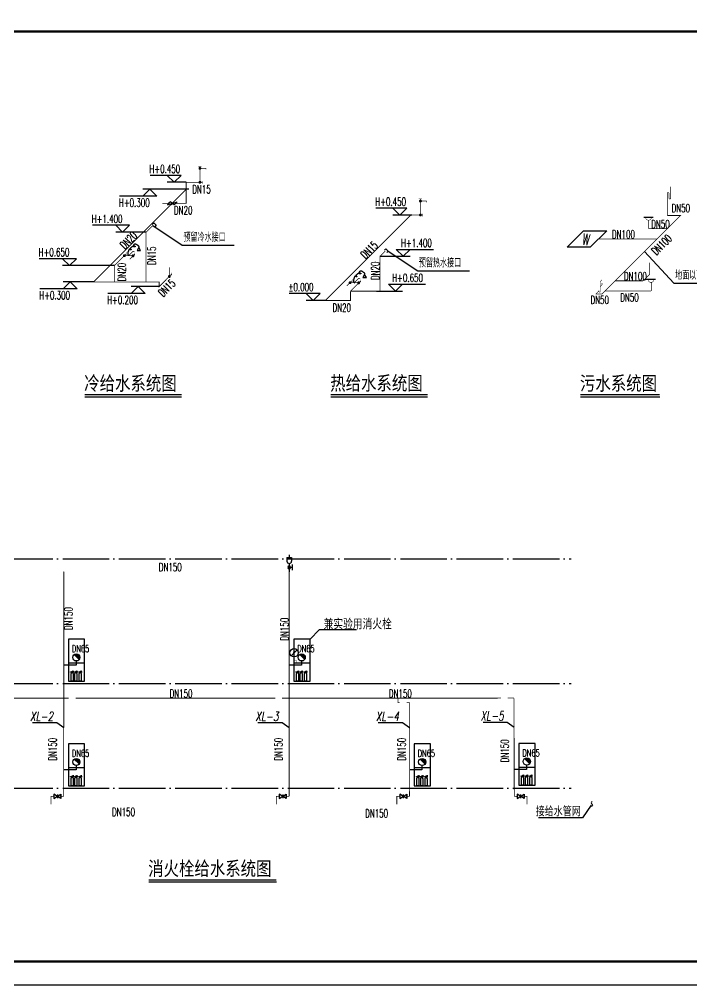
# Model space of a CAD drawing. Extents: x 8254 to 366479, y -216343 to -120021.
# Drawn here: x 106982 to 121440, y -199891 to -179129 of the extents above; entities that cross this region are included whole.
import ezdxf
from ezdxf.enums import TextEntityAlignment as Align

# ---------------------------------------------------------------- set-up
doc = ezdxf.new("R2010")
doc.units = 0
doc.header["$LTSCALE"] = 500
doc.header["$MEASUREMENT"] = 0
doc.linetypes.add('ACAD_ISO06W100', pattern=[37.5, 24, -3, 0.5, -3, 0.5, -3, 0.5, -3])
doc.linetypes.add('DOTE', pattern=[2.4200000000000004, 2, -0.2, 0.02, -0.2])
doc.layers.get('0').update_dxf_attribs({"linetype": 'CONTINUOUS'})
for name, color, linetype in [('DIM_给水', 3, 'CONTINUOUS'), ('EQUIP_地漏', 7, 'CONTINUOUS'), ('EQUIP_污水', 7, 'CONTINUOUS'), ('EQUIP_管件', 7, 'CONTINUOUS'), ('EQUIP_给水', 7, 'CONTINUOUS'), ('GPSCOMMON', 31, 'CONTINUOUS'), ('HY_PMGX_X', 5, 'ACAD_ISO06W100'), ('PIPE-污水', 2, 'TG_W'), ('PIPE-消防', 1, 'TG_X'), ('PIPE-热给水', 5, 'TG_R'), ('PIPE-给水', 3, 'TG_J'), ('TEXT_污水', 7, 'CONTINUOUS'), ('TEXT_消防', 7, 'CONTINUOUS'), ('TEXT_热给水', 7, 'CONTINUOUS'), ('TEXT_给水', 7, 'CONTINUOUS'), ('TWT', 7, 'CONTINUOUS'), ('TWT_ELEV', 3, 'CONTINUOUS'), ('TWT_LEAD', 3, 'CONTINUOUS'), ('TWT_TEXT', 7, 'CONTINUOUS'), ('TWT_TITLE', 7, 'CONTINUOUS'), ('VALVE_消防', 7, 'CONTINUOUS'), ('VALVE_给水', 7, 'CONTINUOUS'), ('VPIPE_DIM', 3, 'CONTINUOUS')]:
    doc.layers.add(name, color=color, linetype=linetype)
doc.styles.add('_HZTXT', font='txt.shx', dxfattribs={"width": 0.8, "bigfont": 'hztxt.shx'})
doc.styles.add('_TWT_DIM_ELE', font='SIMPLEX', dxfattribs={"width": 0.8, "height": 3.5, "bigfont": 'HZTXT'})
doc.styles.add('_TWT_PIPEDN', font='SIMPLEX', dxfattribs={"width": 0.8, "height": 3.5, "bigfont": 'HZTXT'})
doc.styles.add('_TWT_WELL', font='ROMAND', dxfattribs={"width": 0.8, "height": 3, "bigfont": 'HZTXT'})
doc.styles.add('gpshz', font='romand.shx', dxfattribs={"width": 0.7, "bigfont": 'shzfs.shx'})
doc.styles.add('gpsxw', font='romand.shx', dxfattribs={"width": 0.7, "bigfont": 'shzfs.shx'})
doc.styles.add('HZ', font='txt.shx', dxfattribs={"width": 0.8, "bigfont": 'hztxt2.shx'})
doc.styles.get("Standard").update_dxf_attribs({"font": 'GBENOR', "bigfont": 'GBCBIG'})
doc.styles.add('TG_LINETYPE', font='SIMPLEX', dxfattribs={"width": 0.8, "height": 3, "bigfont": 'HZTXT'})
doc.styles.add('宋体', font='SimSun.ttf', dxfattribs={"width": 0.8})
doc.linetypes.add('TG_J', pattern='A,2,-0.3,["J",TG_LINETYPE,S=0.1,R=0,X=-0.23,Y=-0.15],0', length=2.3)
doc.linetypes.add('TG_R', pattern='A,2,-0.3,["R",TG_LINETYPE,S=0.1,R=0,X=-0.23,Y=-0.15],0', length=2.3)
doc.linetypes.add('TG_W', pattern='A,2,-0.3,["W",TG_LINETYPE,S=0.1,R=0,X=-0.23,Y=-0.15],0', length=2.3)
doc.linetypes.add('TG_X', pattern='A,2,-0.3,["X",TG_LINETYPE,S=0.1,R=0,X=-0.23,Y=-0.15],0', length=2.3)

# ---------------------------------------------------------------- blocks, each defined once
blk = doc.blocks.new('A$C15C232B9')
at = {"layer": 'GPSCOMMON'}
for p, q in [((54.41852307453519, 399.825345626683), (54.41852307453519, 381.6019850437588)), ((88.84550282143755, 400.1589322909422), (88.84550282146665, 381.4993466403394))]:
    blk.add_line(p, q, dxfattribs=at)
blk.add_lwpolyline([(0, 432.8734912055079), (46.44680481334217, 423.7626072522253), (46.44680481334217, 416.6159853413701), (0, 407.0101025123149)], close=True, dxfattribs=at)
blk.add_lwpolyline([(6.811100338585675, 319.250069555128), (6.811100338585675, 2.328306436538696e-10), (136.0814475025982, 2.328306436538696e-10), (136.0814475025982, 319.250069555128)], dxfattribs=at)
blk.add_circle((71.44627392056282, 419.160872067092), 25.76444995729253, dxfattribs=at)
for centre, radius, start, end in [((71.44627392059192, 319.250069555128), 64.63517358200625, 2.579905893993555e-11, 180), ((114.2981177017209, 388.2003478021652), 72.30408363129597, 59.92237955411349, 128.4308464222879), ((131.8536409961816, 376.1928277672851), 76.87990965979714, 75.93671592210605, 124.9305756535728), ((121.1474373748642, 527.376480434672), 104.4088199055222, 256.229728874948, 291.4401353834854), ((111.2972575248277, 491.0735403275175), 77.536276713394, 261.41490060496, 308.2616506088529)]:
    blk.add_arc(centre, radius, start, end, dxfattribs=at)
blk = doc.blocks.new('A$C3DC44B63')
at = {"const_width": 150, "elevation": 10700.00100000019}
blk.add_lwpolyline([(593.5711938419845, 1068.34683460556, 0.9999999999999997), (487.5051766631659, 1174.412851784378, 8.922780724558005e-08), (487.1874036786612, 1174.093163196929)], format="xyb", dxfattribs=at)
blk.add_circle((540.5381852525752, 1121.379843194969, 10700.00100000014), 154.3571651788989)
at = {"layer": 'GPSCOMMON'}
blk.add_line((198.3383370616939, 881, 42251.97934595592), (898.3383370616939, 881, 42251.97934595592), dxfattribs=at)
at = {"layer": 'GPSCOMMON', "elevation": 42251.97934595597}
blk.add_lwpolyline([(198.3383370616939, 101), (898.3383370616939, 101), (898.3383370616939, 1901), (198.3383370616939, 1901)], close=True, dxfattribs=at)
at = {"layer": 'HY_PMGX_X', "color": 1, "ltscale": 0.05}
for p, q in [((529.5314046561252, 978.2736563077196), (529.5314046561252, 779.8614003779367)), ((529.5314046561252, 779.8614003779367), (0, 779.8614003779367))]:
    blk.add_line(p, q, dxfattribs=at)
at = {"layer": 'GPSCOMMON', "xscale": 0.8999999999068677, "yscale": 0.8999999999068677, "zscale": 0.8999999999068677}
for p in [(291.9792085250301, 113.2259164145216), (456.4263187099641, 113.2259164145216), (643.3266231892685, 113.2259164145216)]:
    blk.add_blockref('A$C15C232B9', p, dxfattribs=at)
at = {"layer": 'GPSCOMMON', "color": 3, "style": 'gpsxw', "width": 0.7}
blk.add_text('DN65', height=300, dxfattribs=at).set_placement((721.1979122351622, 1342.522914225236, 41451.97934595595), align=Align.CENTER)
blk = doc.blocks.new('$TwtSys$00000132')
at = {"elevation": 1e-08}
blk.add_lwpolyline([(6.933914376713801, -100.5893358396867, -0.5751828771836968), (0.2497698202205356, -0.03709529810350887, 0.6047454773259218), (-10.88806972766179, 100.5893358396855, 16.92482764669524)], format="xyb", dxfattribs=at)
blk = doc.blocks.new('zdpqf')
at = {"layer": 'GPSCOMMON'}
blk.add_hatch(color=256, dxfattribs=at).paths.add_polyline_path([(63.0007211919874, 206.4954189909622, 1), (-63.00072119105607, 206.4954189909622, 1)])
for p, q in [((-105.0000000018626, 658.9158917246386), (-105.0000000018626, 486.9598418874666)), ((105.0000000018626, 658.9158917246386), (-105.0000000018626, 658.9158917246386)), ((105.0000000018626, 658.9158917246386), (105.0000000018626, 486.9598418874666)), ((-126.0000000018626, 332.4954189928249), (-126.0000000018626, 80.49541898816824)), ((-126.0000000018626, 206.4954189909622), (0, 206.4954189909622))]:
    blk.add_line(p, q, dxfattribs=at)
at = {"layer": 'GPSCOMMON', "color": 1}
for p, q in [((0, 767.1858180733398), (0, 658.9158917246386)), ((0, 381.9598418865353), (0, -9.313225746154785e-10))]:
    blk.add_line(p, q, dxfattribs=at)
at = {"layer": 'GPSCOMMON'}
blk.add_circle((0, 206.4954189909622), 63.00072119152173, dxfattribs=at)
at = {"layer": 'GPSCOMMON', "extrusion": (0, 0, -1)}
blk.add_ellipse((0, 486.9598418874666), major_axis=(74.2462120258436, 74.2462120258436), ratio=0.9999999999994248, start_param=0.7853981633977356, end_param=3.926990816987528, dxfattribs=at)
blk = doc.blocks.new('$VALVE$00000296')
for points in [[(-125, 72.16878364870354), (-125, -72.16878364870354), (125, 72.16878364870354), (125, -72.16878364870354), (-125, 72.16878364870354)], [(0, 60.22559497023212), (0, -63.5535608260252)]]:
    blk.add_lwpolyline(points)
for p in [(-125, 0), (125, 0)]:
    blk.add_point(p)
blk = doc.blocks.new('$VALVE$00000597')
blk.add_line((-92.56258507753955, 357.4374149224604), (92.80776503073139, 542.807765030735))
blk.add_lwpolyline([(92.80776503073139, 542.807765030735, 0, 50, 0), (-31.11952792156808, 455.8671166420572, 50, 50, 0)], format="xyseb")
for points, const_width in [([(0, 300), (0, 0)], 30), ([(0, 181.6837575535574), (75, 181.6837575535574), (75, 106.5326863211812)], 7.5)]:
    blk.add_lwpolyline(points, dxfattribs=dict(const_width=const_width))
blk.add_circle((0, 450), 150)
blk = doc.blocks.new('$VALVE$00000335')
for p, q in [((178.0330085889946, 53.03300858899092), (-178.0330085889909, -53.03300858899092)), ((-125, 0), (-178.0330085889909, -53.03300858899092)), ((-125, 0), (-71.96699141100908, 53.03300858899092)), ((-71.96699141100908, 53.03300858899092), (71.96699141101271, -53.03300858899092)), ((0, 0), (-53.03300858898729, -53.03300858899092)), ((0, 0), (53.03300858899456, 53.03300858899092)), ((125, 0), (71.96699141101271, -53.03300858899092)), ((125, 0), (178.0330085889946, 53.03300858899092))]:
    blk.add_line(p, q)
for p in [(-125, 0), (125, 0)]:
    blk.add_point(p)
blk = doc.blocks.new('$ATTACHMENT$00000189')
for points, const_width in [([(-169.6997809218938, 601.6308039431242), (-419.6997809218938, 601.6308039431242), (-439.0219042807421, 552.9715840200297)], 30), ([(-91.88390669434739, 700.0743124580476), (-241.8839066943474, 700.0743124580476)], 15), ([(-169.6997809218938, 701.6308039431242), (-169.6997809218938, 0.0003333333334012423)], 30), ([(0.3002190781062382, 0.0003333333334012423), (-273, 0.0003333333334012423)], 30), ([(-273.0012884351945, 54.44054574864276), (-273.0012884351945, -65.55945425135724)], 15)]:
    blk.add_lwpolyline(points, dxfattribs=dict(const_width=const_width))
at = {"const_width": 62.5}
for points in [[(-138.4497809218938, 601.6308039431242, -1), (-200.9497809218938, 601.6308039431242, -1)], [(-138.4497809218938, 1.630803943124192, -1), (-200.9497809218938, 1.630803943124192, -1)]]:
    blk.add_lwpolyline(points, format="xyb", close=True, dxfattribs=at)
at = {"style": 'HZ', "width": 0.7, "flags": 1}
for tag, p in [('UNIT', (0, 0.0003333333334012423)), ('SPEC', (0, 0.0001666666685196105)), ('WHAT', (0, 0))]:
    blk.add_attdef(tag, p, '', height=0.0001, dxfattribs=at)
blk = doc.blocks.new('$ATTACHMENT$00000127')
for points, const_width in [([(137.3701869015458, 135.7833839857849), (137.3701869015458, 535.7833839857849)], 30), ([(0, 0), (240.7715502378815, 240.7715502378869)], 30), ([(240.7715502378815, 305.7715502378869), (240.7715502378815, 163.3772737583568)], 15)]:
    blk.add_lwpolyline(points, dxfattribs=dict(const_width=const_width))
at = {"const_width": 62.5}
blk.add_lwpolyline([(168.6201869015458, 135.7833839857849, -1), (106.1201869015458, 135.7833839857849, -1)], format="xyb", close=True, dxfattribs=at)
blk = doc.blocks.new('$ATTACHMENT$00000136')
for p, q in [((-24.45989116760029, 413.1736414634461), (-21.45260223607329, 422.1111731408546)), ((-21.45260223607329, 422.1111731408546), (-18.44531330454629, 428.0444924897229)), ((-18.44531330454629, 428.0444924897229), (-15.54172399134768, 436.9069188589183)), ((-15.54172399134768, 436.9069188589183), (-12.53443505982068, 439.9111311874585)), ((-12.53443505982068, 439.9111311874585), (-9.630845746618434, 445.8444505363268)), ((-9.630845746618434, 445.8444505363268), (-6.623556815091433, 445.8444505363268)), ((-6.623556815091433, 445.8444505363268), (-3.616267883564433, 448.7735575566539)), ((-3.616267883564433, 448.7735575566539), (31.95270120312489, 448.7735575566539)), ((26.04182295839928, 442.8402382077857), (28.94541227159789, 454.7068769055222)), ((26.04182295839928, 410.2445344431189), (26.04182295839928, 442.8402382077857)), ((28.94541227159789, 454.7068769055222), (34.85629051632714, 466.5735156032579)), ((31.95270120312489, 448.7735575566539), (37.86357944785414, 442.8402382077857)), ((34.85629051632714, 472.5068349521262), (40.76716876105274, 484.3734736498618)), ((34.85629051632714, 466.5735156032579), (34.85629051632714, 472.5068349521262)), ((37.86357944785414, 442.8402382077857), (40.76716876105274, 442.8402382077857)), ((40.76716876105274, 484.3734736498618), (43.77445769257974, 493.2359000190572)), ((40.76716876105274, 442.8402382077857), (46.78174662410675, 436.9069188589183)), ((43.77445769257974, 493.2359000190572), (52.69262486883599, 502.1734316964657)), ((46.78174662410675, 436.9069188589183), (52.69262486883599, 433.9778118385912)), ((52.69262486883599, 502.1734316964657), (58.6035031135616, 511.0358580656612)), ((52.69262486883599, 433.9778118385912), (55.5962141820346, 428.0444924897229)), ((55.5962141820346, 428.0444924897229), (55.5962141820346, 425.0402801611817)), ((55.5962141820346, 425.0402801611817), (58.6035031135616, 422.1111731408546)), ((58.6035031135616, 511.0358580656612), (64.51438135829085, 514.0400703942023)), ((58.6035031135616, 422.1111731408546), (58.6035031135616, 410.2445344431189)), ((64.51438135829085, 514.0400703942023), (70.42525960301646, 522.9024967633968)), ((70.42525960301646, 522.9024967633968), (76.43983746607046, 525.8316037837249)), ((76.43983746607046, 525.8316037837249), (82.3507157107997, 528.8358161122651)), ((82.3507157107997, 528.8358161122651), (85.25430502399831, 531.7649231325931)), ((85.25430502399831, 531.7649231325931), (88.26159395552531, 534.7691354611334)), ((88.26159395552531, 534.7691354611334), (94.17247220025456, 537.6982424814605)), ((94.17247220025456, 537.6982424814605), (97.17976113178156, 543.6315618303288)), ((97.17976113178156, 543.6315618303288), (103.0906393765072, 549.5648811791962)), ((103.0906393765072, 549.5648811791962), (106.0979283080342, 552.5690935077373)), ((106.0979283080342, 552.5690935077373), (109.0015176212364, 555.4982005280644)), ((109.0015176212364, 555.4982005280644), (114.912395865962, 558.5024128566056)), ((114.912395865962, 558.5024128566056), (123.8305630422183, 567.3648392258001)), ((123.8305630422183, 567.3648392258001), (132.7487302184709, 570.3690515543412)), ((132.7487302184709, 570.3690515543412), (141.6668973947271, 573.2981585746684)), ((141.6668973947271, 573.2981585746684), (150.481364952655, 576.3023709032095)), ((150.481364952655, 576.3023709032095), (159.3995321289076, 579.2314779235367)), ((159.3995321289076, 579.2314779235367), (203.8866683918532, 579.2314779235367)), ((168.3176993051638, 588.0939042927321), (171.3249882366908, 602.9647553190089)), ((168.3176993051638, 543.6315618303288), (168.3176993051638, 588.0939042927321)), ((171.3249882366908, 540.7024548100017), (168.3176993051638, 543.6315618303288)), ((171.3249882366908, 602.9647553190089), (177.2358664814165, 614.8313940167445)), ((221.723002744362, 540.7024548100017), (171.3249882366908, 540.7024548100017)), ((177.2358664814165, 614.8313940167445), (180.1394557946187, 626.6980327144802)), ((180.1394557946187, 626.6980327144802), (183.1467447261457, 629.6271397348082)), ((183.1467447261457, 629.6271397348082), (186.0503340393443, 641.4937784325439)), ((186.0503340393443, 641.4937784325439), (192.0649119023983, 647.4270977814122)), ((192.0649119023983, 647.4270977814122), (197.9757901471276, 653.3604171302795)), ((197.9757901471276, 653.3604171302795), (200.8793794603262, 656.2895241506076)), ((200.8793794603262, 656.2895241506076), (206.8939573233802, 662.222843499475)), ((203.8866683918532, 579.2314779235367), (209.7975466365824, 576.3023709032095)), ((206.8939573233802, 662.222843499475), (212.8048355681094, 668.1561628483432)), ((209.7975466365824, 576.3023709032095), (215.708424881308, 573.2981585746684)), ((212.8048355681094, 668.1561628483432), (245.3665157232717, 668.1561628483432)), ((215.708424881308, 573.2981585746684), (221.723002744362, 570.3690515543412)), ((221.723002744362, 570.3690515543412), (224.6265920575643, 567.364839225801)), ((230.5374703022899, 543.6315618303288), (221.723002744362, 540.7024548100017)), ((224.6265920575643, 567.364839225801), (230.5374703022899, 564.435732205473)), ((230.5374703022899, 564.435732205473), (233.5447592338169, 558.5024128566056)), ((236.5520481653439, 546.635774158869), (230.5374703022899, 543.6315618303288)), ((233.5447592338169, 558.5024128566056), (236.5520481653439, 555.4982005280644)), ((236.5520481653439, 555.4982005280644), (236.5520481653439, 546.635774158869)), ((245.3665157232717, 668.1561628483432), (251.2773939679973, 665.2270558280161)), ((251.2773939679973, 665.2270558280161), (257.291971831055, 665.2270558280161)), ((257.291971831055, 665.2270558280161), (260.1955611442536, 662.222843499475)), ((260.1955611442536, 662.222843499475), (266.1064393889828, 662.222843499475)), ((266.1064393889828, 662.222843499475), (269.1137283205098, 659.2937364791478)), ((269.1137283205098, 659.2937364791478), (275.0246065652354, 656.2895241506067)), ((275.0246065652354, 656.2895241506067), (280.9354848099647, 653.3604171302795)), ((280.9354848099647, 653.3604171302795), (289.8536519862173, 650.3562048017393)), ((289.8536519862173, 650.3562048017393), (298.7718191624735, 644.497990761085)), ((298.7718191624735, 644.497990761085), (304.6826974071992, 641.4937784325439)), ((304.6826974071992, 641.4937784325439), (307.6899863387298, 638.5646714122167)), ((307.6899863387298, 638.5646714122167), (319.511742828181, 626.6980327144802)), ((319.511742828181, 626.6980327144802), (325.4226210729103, 623.69382038594)), ((325.4226210729103, 623.69382038594), (328.4299100044373, 620.7647133656128)), ((328.4299100044373, 620.7647133656128), (334.3407882491629, 614.8313940167445)), ((334.3407882491629, 614.8313940167445), (340.2516664938921, 611.8271816882034)), ((340.2516664938921, 611.8271816882034), (346.1625447386177, 608.8980746678762)), ((346.1625447386177, 608.8980746678762), (349.1698336701447, 605.893862339336)), ((349.1698336701447, 605.893862339336), (355.080711914874, 599.9605429904677)), ((355.080711914874, 599.9605429904677), (358.088000846401, 597.0314359701406)), ((358.088000846401, 597.0314359701406), (363.9988790911266, 594.0272236416004)), ((363.9988790911266, 594.0272236416004), (363.9988790911266, 588.0939042927321)), ((363.9988790911266, 588.0939042927321), (369.9097573358558, 588.0939042927321)), ((369.9097573358558, 588.0939042927321), (369.9097573358558, 582.2356902520778)), ((369.9097573358558, 582.2356902520778), (372.9170462673828, 579.2314779235367)), ((372.9170462673828, 579.2314779235367), (375.8206355805814, 576.3023709032095)), ((375.8206355805814, 576.3023709032095), (378.8279245121084, 570.3690515543412)), ((378.8279245121084, 570.3690515543412), (378.8279245121084, 567.3648392258001)), ((378.8279245121084, 567.3648392258001), (381.8352134436391, 564.435732205473)), ((381.8352134436391, 564.435732205473), (384.7388027568377, 561.4315198769327)), ((384.7388027568377, 561.4315198769327), (387.7460916883647, 558.5024128566056)), ((387.7460916883647, 558.5024128566056), (387.7460916883647, 552.5690935077373)), ((387.7460916883647, 552.5690935077373), (390.6496810015633, 546.635774158869)), ((390.6496810015633, 546.635774158869), (390.6496810015633, 534.7691354611334)), ((390.6496810015633, 534.7691354611334), (393.6569699330903, 531.7649231325922)), ((393.6569699330903, 531.7649231325922), (396.5605592462889, 525.8316037837249)), ((396.5605592462889, 525.8316037837249), (396.5605592462889, 514.0400703942023)), ((-68.84332781221747, 276.7824017476951), (-65.93973849901886, 288.6490404454316)), ((-68.84332781221747, 196.7201431920839), (-68.84332781221747, 276.7824017476951)), ((-62.93244956749186, 190.8619291514296), (-68.84332781221747, 196.7201431920839)), ((-65.93973849901886, 288.6490404454316), (-62.93244956749186, 300.5156791431673)), ((-62.93244956749186, 300.5156791431673), (-60.02886025429325, 321.3198495183124)), ((-57.02157132276625, 181.9243974740211), (-62.93244956749186, 190.8619291514296)), ((-60.02886025429325, 321.3198495183124), (-54.01428239123925, 336.1155952363752)), ((-51.110693078037, 173.0619711048257), (-57.02157132276625, 181.9243974740211)), ((-54.01428239123925, 336.1155952363752), (-51.110693078037, 350.9113409544389)), ((-51.110693078037, 350.9113409544389), (-45.19981483331139, 356.8446603033062)), ((-45.19981483331139, 164.1244394274172), (-51.110693078037, 173.0619711048257)), ((-51.110693078037, 149.3286937093535), (-45.19981483331139, 149.3286937093535)), ((-45.19981483331139, 356.8446603033062), (-42.19252590178439, 371.715511329583)), ((-45.19981483331139, 149.3286937093535), (-45.19981483331139, 164.1244394274172)), ((-42.19252590178439, 371.715511329583), (-36.28164765705515, 380.5779376987784)), ((-36.28164765705515, 380.5779376987784), (-33.27435872552815, 395.3736834168421)), ((-33.27435872552815, 395.3736834168421), (-27.36348048080254, 404.3112150942507)), ((-27.36348048080254, 404.3112150942507), (-24.45989116760029, 413.1736414634461)), ((58.6035031135616, 410.2445344431189), (26.04182295839928, 410.2445344431189))]:
    blk.add_line(p, q)
blk.add_lwpolyline([(396.5605592462925, 514.0400703942023), (321.5605592462889, 384.1362598265368), (471.5605592462925, 384.1362598265368)], close=True)
for points, const_width in [([(-370.6526464321687, 17.22480917936173), (-145.9222149219022, 241.95524068963)], 30), ([(190.0299004628687, 153.6622672974627), (-209.9700995371313, 153.6622672974627)], 30), ([(-145.9222149219022, 310.0299246282466), (-145.9222149219022, 186.0299246282466)], 15), ([(-52.87943436065325, 153.6622672974627), (134.7666963118754, 341.3083979699904), (204.1214233021674, 323.8617031074782)], 30), ([(0, 0), (226.8701719795063, 226.8701719795054)], 30), ([(226.8701719795063, 281.3951041012197), (226.8701719795063, 157.3951041012197)], 15)]:
    blk.add_lwpolyline(points, dxfattribs=dict(const_width=const_width))
at = {"const_width": 62.5}
for points in [[(-251.028964166595, 136.8484914449346, 1), (-206.8347903424365, 181.042665269094, 1)], [(119.6236822655737, 128.9740693867407, 1), (163.8178560897322, 173.1682432108992, 1)]]:
    blk.add_lwpolyline(points, format="xyb", close=True, dxfattribs=at)
at = {"style": 'HZ', "width": 0.7, "flags": 1}
for tag, p in [('UNIT', (0, 0)), ('SPEC', (0, -0.001666666667006211)), ('WHAT', (0, -0.003333333333102928))]:
    blk.add_attdef(tag, p, '', height=0.001, dxfattribs=at)
blk = doc.blocks.new('$TWTSYS$00000079')
blk.add_line((-211.9614197618909, 500), (188.0385802381091, 500))
at = {"const_width": 20}
blk.add_lwpolyline([(-134.1551571726233, 500, 1.067663860927284), (115.8448428273767, 500)], format="xyb", dxfattribs=at)
at = {"const_width": 30}
blk.add_lwpolyline([(0, 366.8770156144884), (0, 0)], dxfattribs=at)
at = {"style": 'HZ', "width": 0.7, "flags": 1}
for tag, p in [('UNIT', (0, 0)), ('SPEC', (0, -0.001666666666665151)), ('WHAT', (0, -0.003333333333330302))]:
    blk.add_attdef(tag, p, '', height=0.001, dxfattribs=at)
blk = doc.blocks.new('$ATTACHMENT$00000054')
at = {"const_width": 30}
blk.add_lwpolyline([(0, 0), (0, 944.3128690678639, -1), (74.99999999999997, 944.3128690678639), (74.99999999999997, 744.3128690678639, 1), (150, 744.3128690678639), (150, 1243.743794916384)], format="xyb", dxfattribs=at)
blk = doc.blocks.new('$ATTACHMENT$00000061')
at = {"color": 0}
for points, const_width in [([(193.554389791796, 535.8401884913692), (268.5109730381519, 610.7967717378924)], 20), ([(195.1126677573193, 105.28469842095), (195.1126677573193, 537.3984664568197)], 20.8), ([(270.0692510036752, 388.4017476558511), (270.0692510036752, 468.8055128080523)], 20.8), ([(0, 0), (142.8244956638664, 144.9072558743283)], 20.8), ([(142.8244956638664, 144.9072558743283), (143.1140300147235, 104.9083037648124)], 20.8), ([(195.1126677573193, 313.4451644093278), (270.0692510036752, 388.4017476558511)], 20)]:
    blk.add_lwpolyline(points, dxfattribs=dict(at, const_width=const_width))
at = {"color": 0, "const_width": 20.8}
blk.add_lwpolyline([(143.1140300147235, 104.9083037648124, 0.9999999999998882), (195.1126677573193, 105.28469842095)], format="xyb", dxfattribs=at)
blk = doc.blocks.new('$ATTACHMENT$00000064')
at = {"const_width": 30}
blk.add_lwpolyline([(0, 0), (282.8427124746195, 282.8427124746195), (282.8427124746195, 782.8427124746195)], dxfattribs=at)
blk = doc.blocks.new('$ATTACHMENT$00000066')
blk.add_line((-211.9614197618909, 500), (188.0385802381091, 500))
at = {"const_width": 20}
blk.add_lwpolyline([(-134.1551571726233, 500, 1.067663860927284), (115.8448428273767, 500)], format="xyb", dxfattribs=at)
at = {"const_width": 30}
blk.add_lwpolyline([(0, 366.8770156144884), (0, 0)], dxfattribs=at)
at = {"style": 'HZ', "width": 0.7, "flags": 1}
for tag, p in [('UNIT', (0, 0)), ('SPEC', (0, -0.001666666666665151)), ('WHAT', (0, -0.003333333333330302))]:
    blk.add_attdef(tag, p, '', height=0.001, dxfattribs=at)

msp = doc.modelspace()

# ---------------------------------------------------------------- hatches: boundary and pattern name
at = {"layer": 'PIPE-污水', "linetype": 'TG_W'}
for points in [[(121200.5527097476, -183346.9443653165), (121200.5527097494, -183338.1943653129), (121221.6770784272, -183338.1943653051)], [(121200.5527097476, -183346.9443653165), (121206.7398940848, -183353.1315496482), (121221.6770784272, -183338.1943653051)], [(119509.6052559548, -185037.8918191119), (119515.7924402965, -185044.0790034365), (119513.2296245876, -185046.6418191035)], [(119509.6052559548, -185037.8918191119), (119509.6052559641, -185046.6418190982), (119513.2296245876, -185046.6418191035)]]:
    msp.add_hatch(color=256, dxfattribs=at).paths.add_polyline_path(points)
at = {"layer": 'PIPE-消防', "linetype": 'TG_X'}
for points in [[(107938.31595117, -191011.3386763727), (107929.5659511699, -191011.3386763729), (107929.5659511698, -191002.5886763729)], [(107938.31595117, -191011.3386763727), (107938.3159511699, -191002.5886763729), (107929.5659511698, -191002.5886763729)], [(112784.9168354228, -191011.3386763726), (112784.916835422, -191002.5886763729), (112793.6668354213, -191002.5886763728)], [(112784.9168354228, -191011.3386763726), (112793.666835422, -191011.3386763729), (112793.6668354213, -191002.5886763728)], [(115126.3493648965, -193824.8518982768), (115117.5993648955, -193824.8518982809), (115117.5993648976, -193833.6018982753)], [(115126.3493648965, -193824.8518982768), (115126.3493648955, -193833.6018982809), (115117.5993648976, -193833.6018982753)], [(107663.9223566106, -195840.3495521614), (107663.9223566114, -195831.5995521619), (107655.1723566162, -195831.599552162)], [(107663.9223566106, -195840.3495521614), (107655.1723566114, -195840.3495521619), (107655.1723566162, -195831.599552162)], [(112510.5232408627, -195840.3495521614), (112510.5232408635, -195831.5995521619), (112501.7732408683, -195831.599552162)], [(112510.5232408627, -195840.3495521614), (112501.7732408635, -195840.3495521619), (112501.7732408683, -195831.599552162)], [(115099.9501054427, -195840.3495521614), (115099.9501054435, -195831.5995521619), (115091.2001054484, -195831.599552162)], [(115099.9501054427, -195840.3495521614), (115091.2001054435, -195840.3495521619), (115091.2001054484, -195831.599552162)], [(117899.31052449, -195840.616993786), (117899.3105244892, -195831.8669937864), (117908.0605244843, -195831.8669937866)], [(117899.31052449, -195840.616993786), (117908.0605244892, -195840.6169937864), (117908.0605244843, -195831.8669937866)]]:
    msp.add_hatch(color=256, dxfattribs=at).paths.add_polyline_path(points)
at = {"layer": 'PIPE-热给水', "linetype": 'TG_R'}
for points in [[(115398.8631342668, -183339.2770649925), (115392.6759499385, -183333.0898806496), (115395.2387656128, -183330.5270649762)], [(115398.8631342668, -183339.2770649925), (115398.8631342739, -183330.527064985), (115395.2387656128, -183330.5270649762)], [(114737.3020974019, -184226.52439026), (114731.1149130669, -184220.3372059281), (114728.5520974019, -184222.9000215895)], [(114737.3020974019, -184226.52439026), (114728.5520974023, -184226.5243902635), (114728.5520974019, -184222.9000215895)], [(114737.3020974019, -184976.5243902658), (114737.3020974025, -184985.2743902633), (114746.0520974019, -184985.2743902636)], [(114737.3020974019, -184976.5243902658), (114746.0520974023, -184976.5243902635), (114746.0520974019, -184985.2743902636)], [(113561.6158089967, -185176.5243902626), (113555.4286246601, -185170.3372059279), (113540.4914403231, -185185.2743902658)], [(113561.6158089967, -185176.5243902626), (113561.6158089955, -185185.2743902633), (113540.4914403231, -185185.2743902658)], [(114104.898259449, -185176.5243902626), (114104.8982594454, -185185.2743902633), (114113.648259449, -185185.2743902658)], [(114104.898259449, -185176.5243902626), (114113.6482594454, -185176.5243902633), (114113.648259449, -185185.2743902658)]]:
    msp.add_hatch(color=256, dxfattribs=at).paths.add_polyline_path(points)
at = {"layer": 'PIPE-给水', "linetype": 'TG_J'}
for points in [[(110569.9452059428, -182634.8585946264), (110569.9452059464, -182626.1085946244), (110561.1952059428, -182626.108594631)], [(110569.9452059428, -182634.8585946264), (110561.1952059464, -182634.8585946244), (110561.1952059428, -182626.108594631)], [(110569.9354415854, -183084.8585943073), (110569.9449211525, -183093.6085946198), (110578.6851567916, -183093.6088790967)], [(110569.9354415854, -183084.8585943073), (110578.6854415803, -183084.8588791005), (110578.6851567916, -183093.6088790967)], [(109706.5603901154, -183709.4783098963), (109700.3732057799, -183703.2911255714), (109697.8103901142, -183705.8539412339)], [(109706.5603901154, -183709.4783098963), (109697.8103901153, -183709.4783099057), (109697.8103901142, -183705.8539412339)], [(109026.3019459207, -184427.1955748718), (109020.1147615782, -184421.0083905328), (109017.5519459207, -184423.5712061903)], [(109026.3019459207, -184427.1955748718), (109017.5519459135, -184427.1955748682), (109017.5519459207, -184423.5712061903)], [(108577.6082257019, -184777.1955748685), (108571.4210413669, -184771.0083905328), (108556.4838570275, -184785.9455748713)], [(108577.6082257019, -184777.1955748685), (108577.6082257023, -184785.9455748682), (108556.4838570275, -184785.9455748713)], [(109990.367612648, -184777.1955748738), (109990.3676126458, -184768.4455748682), (109999.117612648, -184768.4455748704)], [(109990.367612648, -184777.1955748738), (109999.1176126458, -184777.1955748682), (109999.117612648, -184768.4455748704)], [(109990.367612648, -184877.1955748591), (109996.5547969812, -184883.3827592036), (109981.617612648, -184898.3199435498)], [(109990.367612648, -184877.1955748591), (109981.6176126458, -184877.1955748682), (109981.617612648, -184898.3199435498)]]:
    msp.add_hatch(color=256, dxfattribs=at).paths.add_polyline_path(points)

# ---------------------------------------------------------------- linework, layer by layer
for p, q in [((109842.0691603121, -183536.3880294059), (109873.5450534109, -183504.9121363071)), ((109873.5450534109, -183504.9121363071), (109925.8872877111, -183557.2543706073)), ((109855.3434577227, -183562.7159426325), (110487.2625923058, -183984.5454014566)), ((109925.8872877111, -183557.2543706073), (109894.4120243317, -183588.7296339867)), ((110487.2625923058, -183984.5454014566), (111599.1451706685, -183984.5454014566)), ((114832.9908009443, -184093.2541764174), (114864.4666940431, -184061.7782833186)), ((114864.4666940431, -184061.7782833186), (114916.8089283433, -184114.1205176187)), ((114916.8089283433, -184114.1205176187), (114885.3336649639, -184145.5957809981)), ((114916.8089283433, -184114.1205176187), (115548.7280629265, -184535.9499764428)), ((120427.7494094739, -184119.7476655883), (121059.6685440571, -184800.1767742229)), ((115548.7280629265, -184535.9499764428), (116660.6106412892, -184535.9499764428)), ((121059.6685440571, -184800.1767742229), (122171.5511224198, -184800.1767742229)), ((119276.8805212206, -196028.9482083537), (119094.8200909821, -196300.9852031306)), ((119094.8200909821, -196300.9852031306), (118147.3582263439, -196300.9852031306))]:
    msp.add_line(p, q)
at = {"color": 2}
for p, q in [((119114.280298497, -183676.7769720358), (118760.7269079037, -184030.3303626291)), ((119114.280298497, -183676.7769720358), (119614.280298497, -183676.7769720358)), ((119260.7269079037, -184030.3303626291), (119614.280298497, -183676.7769720358)), ((119260.7269079037, -184030.3303626291), (118760.7269079037, -184030.3303626291))]:
    msp.add_line(p, q, dxfattribs=at)
at = {"const_width": 25}
for points in [[(108389.3173645684, -187202.4923858048), (110471.5471129157, -187202.4923858048)], [(113679.6289691583, -187202.4923858048), (115761.8587175055, -187202.4923858048)], [(119048.797279129, -187202.4923858048), (120753.0390145055, -187202.4923858048)], [(109764.67430668, -197639.4455428111), (112512.1898797054, -197639.4455428111)]]:
    msp.add_lwpolyline(points, dxfattribs=at)
for points in [[(108389.3173645684, -187244.9209046988), (110471.5471129157, -187244.9209046988)], [(113679.6289691583, -187244.9209046988), (115761.8587175055, -187244.9209046988)], [(119048.797279129, -187244.9209046988), (120753.0390145055, -187244.9209046988)], [(109764.67430668, -197681.8740617051), (112512.1898797054, -197681.8740617051)]]:
    msp.add_lwpolyline(points)
at = {"layer": 'DIM_给水'}
for p, q in [((107787.6335052348, -194261.8311585727), (107265.7106503405, -194261.8311585727)), ((107938.3159511699, -194366.6449263375), (107787.6335052348, -194261.8311585727)), ((112634.2343894869, -194261.8311585727), (112112.3115345925, -194261.8311585727)), ((112784.916835422, -194366.6449263375), (112634.2343894869, -194261.8311585727)), ((115223.661254067, -194261.8311585727), (114701.7383991726, -194261.8311585727)), ((115374.3437000021, -194366.6449263375), (115223.661254067, -194261.8311585727)), ((117474.9563090065, -194251.8156767244), (116953.0334541122, -194251.8156767244)), ((117625.6387549416, -194356.6294444891), (117474.9563090065, -194251.8156767244))]:
    msp.add_line(p, q, dxfattribs=at)
at = {"layer": 'PIPE-污水', "linetype": 'TG_W', "ltscale": 0.5, "const_width": 17.5}
for points in [[(120914.4408389428, -183633.0562361195), (121200.5527097494, -183346.9443653129)], [(120916.6699686826, -183346.9443653129), (121200.5527097494, -183346.9443653129)], [(120517.1735741697, -183633.0562361195), (120914.4408389428, -183633.0562361195)], [(120693.9434077298, -183853.5536673325), (120914.4408389428, -183633.0562361195)], [(119437.5036032004, -183853.5536673325), (120693.9434077298, -183853.5536673325)], [(119793.2258792867, -184754.2711957756), (120693.9434077298, -183853.5536673325)], [(119577.1577208254, -184970.3393542368), (119793.2258792867, -184754.2711957756)], [(119793.2258792867, -184754.2711957756), (120393.5860183699, -184754.2711957756)], [(119509.6052559611, -185037.8918191011), (119577.1577208254, -184970.3393542368)], [(119577.1577208254, -184970.3393542368), (120567.4469219034, -184970.3393542368)], [(119375.4574151717, -185037.8918190982), (119509.6052559641, -185037.8918190982)]]:
    msp.add_lwpolyline(points, dxfattribs=at)
at = {"layer": 'PIPE-消防', "linetype": 'TG_X', "ltscale": 0.5, "const_width": 17.5}
for points in [[(107938.3159511699, -193729.8341723515), (107938.3159511699, -191011.3386763729)], [(112784.916835422, -193490.2660903021), (112784.916835422, -191011.3386763729)], [(112784.916835422, -193729.8341723515), (112784.916835422, -193490.2660903021)], [(105245.3234420023, -193729.8341723515), (107938.3159511752, -193729.8341723515)], [(107938.0861770606, -195840.3495521619), (107938.3159511699, -193729.8341723515)], [(107938.3159511752, -193729.8341723515), (108042.4464455832, -193729.8341723515)], [(108192.4464455832, -193729.8341723515), (112484.3574131485, -193729.8341723514)], [(112634.3574131485, -193729.8341723514), (112784.9168354273, -193729.8341723514)], [(112784.6870613126, -195840.3495521619), (112784.916835422, -193729.8341723515)], [(112784.9168354273, -193729.8341723514), (115126.3493648955, -193729.8341723514)], [(115126.3493648955, -193729.8341723514), (117336.7226204967, -193727.4531135735)], [(115126.3493648955, -193824.8518982809), (115126.3493648955, -193729.8341723515)], [(115126.3493648955, -193824.8518982809), (115160.0397748224, -193824.8518982809)], [(115310.0397748224, -193824.8518982809), (115374.3437000021, -193824.8518982809)], [(115374.1139258927, -195840.3495521619), (115374.3437000021, -193824.8518982809)], [(117486.7225334665, -193727.2915306334), (117619.0938989307, -193727.1489375212)], [(117625.14670404, -195840.6169937864), (117619.1015892305, -193729.8341723514)]]:
    msp.add_lwpolyline(points, dxfattribs=at)
at = {"layer": 'PIPE-消防', "linetype": 'TG_X', "const_width": 17.5}
for points in [[(107726.004266836, -195840.3495521619), (107663.9223566114, -195840.3495521619)], [(107663.9223566114, -196012.4272278565), (107663.9223566114, -195840.3495521619)], [(107938.0861770606, -195840.3495521619), (107876.004266836, -195840.3495521619)], [(112572.605151088, -195840.3495521619), (112510.5232408635, -195840.3495521619)], [(112510.5232408635, -196012.4272278565), (112510.5232408635, -195840.3495521619)], [(112784.6870613126, -195840.3495521619), (112722.605151088, -195840.3495521619)], [(115162.0320156681, -195840.3495521619), (115099.9501054435, -195840.3495521619)], [(115099.9501054435, -196012.4272278565), (115099.9501054435, -195840.3495521619)], [(115374.1139258927, -195840.3495521619), (115312.0320156681, -195840.3495521619)], [(117625.14670404, -195840.6169937864), (117687.2286142646, -195840.6169937864)], [(117837.2286142646, -195840.6169937864), (117899.3105244892, -195840.6169937864)], [(117899.3105244892, -196012.4272278565), (117899.3105244892, -195840.6169937864)]]:
    msp.add_lwpolyline(points, dxfattribs=at)
at = {"layer": 'PIPE-热给水', "linetype": 'TG_R', "ltscale": 0.5, "const_width": 17.5}
for points in [[(113561.6158089955, -185176.5243902633), (115398.8631342739, -183339.277064985)], [(115398.8631342739, -183339.277064985), (115522.9978421197, -183339.277064985)], [(114737.3020974023, -184226.5243902635), (114851.2959355936, -184112.5305520722)], [(114737.3020974023, -184976.5243902635), (114737.3020974023, -184226.5243902635)], [(114104.8982594454, -184976.5243902633), (114209.6088959236, -184871.8137537851)], [(114104.8982594454, -184976.5243902633), (114737.3020974025, -184976.5243902633)], [(114104.8982594454, -185176.5243902633), (114104.8982594454, -184976.5243902633)], [(113561.6158089955, -185176.5243902633), (114104.8982594454, -185176.5243902633)]]:
    msp.add_lwpolyline(points, dxfattribs=at)
at = {"layer": 'PIPE-给水', "linetype": 'TG_J', "ltscale": 0.5, "const_width": 17.5}
for points in [[(110569.9452059464, -182634.8585946244), (110781.9802319536, -182634.8585946244)], [(110569.9452059464, -182784.8585946244), (110569.9452059464, -182634.8585946244)], [(108577.6082257023, -184777.1955748682), (110569.9452059459, -182784.8585946244)], [(110569.9354415849, -183084.8585943066), (110569.9452059459, -182784.8585946244)], [(110055.7933394287, -183084.8418600762), (110197.6440172602, -183084.8464770137)], [(110347.6440171808, -183084.8513591942), (110569.9452059464, -183084.8585946244)], [(109706.5603901153, -183709.4783099068), (109860.3742949614, -183555.6644050608)], [(109706.5603901153, -184777.1955748682), (109706.5603901153, -183709.4783099057)], [(109026.3019459135, -184427.1955748682), (109170.8318578174, -184282.6656629642)], [(109026.3019459135, -184777.1955748682), (109026.3019459135, -184427.1955748682)], [(108577.6082257023, -184777.1955748682), (109026.3019459135, -184777.1955748682)], [(109026.3019459135, -184777.1955748682), (109706.5603901165, -184777.1955748682)], [(109706.5603901165, -184777.1955748682), (109990.3676126458, -184777.1955748682)], [(109990.3676126458, -184877.1955748682), (110140.0212701227, -184727.5419173912)], [(109990.3676126458, -184877.1955748682), (109990.3676126458, -184777.1955748682)]]:
    msp.add_lwpolyline(points, dxfattribs=at)
at = {"layer": 'TWT', "color": 251, "linetype": 'DOTE'}
for p, q in [((100655.7425189053, -190732.4272278565), (118846.0226672865, -190732.4272278565)), ((100655.7425189053, -193412.4272278565), (118846.0226672865, -193412.4272278565)), ((100655.7425189053, -195662.4272278565), (118846.0226672865, -195662.4272278565))]:
    msp.add_line(p, q, dxfattribs=at)
at = {"layer": 'TWT_ELEV'}
for p, q in [((110459.8237099411, -182484.8585946244), (109794.6237099411, -182484.8585946244)), ((110309.8237099411, -182634.8585946244), (110159.8237099411, -182484.8585946244)), ((110309.8237099411, -182634.8585946244), (110459.8237099411, -182484.8585946244)), ((110569.9452059464, -182634.8585946244), (110159.8237099411, -182634.8585946244)), ((109788.7961021297, -182784.8585946244), (109638.7961021297, -182934.8585946244)), ((110626.5193781124, -182784.8585946244), (109638.7961021297, -182784.8585946244)), ((109788.7961021297, -182784.8585946244), (109938.7961021297, -182934.8585946244)), ((109938.7961021297, -182934.8585946244), (109138.6627687964, -182934.8585946244)), ((115316.1212288353, -183189.277064985), (114650.9212288353, -183189.277064985)), ((115166.1212288353, -183339.277064985), (115016.1212288353, -183189.277064985)), ((115166.1212288353, -183339.277064985), (115316.1212288353, -183189.277064985)), ((115426.2427248405, -183339.277064985), (115016.1212288353, -183339.277064985)), ((109354.6866114561, -183559.4783099057), (108554.5532781227, -183559.4783099057)), ((109204.6866114561, -183709.4783099057), (109054.6866114561, -183559.4783099057)), ((109706.5603901153, -183709.4783099057), (109054.6866114561, -183709.4783099057)), ((109204.6866114561, -183709.4783099057), (109354.6866114561, -183559.4783099057)), ((115239.1758760616, -184226.5243902624), (115089.1758760616, -184076.5243902624)), ((115089.1758760616, -184076.5243902624), (115889.3092093949, -184076.5243902624)), ((115239.1758760616, -184226.5243902624), (115389.1758760616, -184076.5243902624)), ((108212.6519172373, -184277.1955748682), (107412.518583904, -184277.1955748682)), ((108062.6519172373, -184427.1955748682), (107912.6519172373, -184277.1955748682)), ((108062.6519172373, -184427.1955748682), (108212.6519172373, -184277.1955748682)), ((114737.3020974023, -184226.5243902624), (115389.1758760616, -184226.5243902624)), ((109026.3019459135, -184427.1955748682), (107912.6519172373, -184427.1955748682)), ((108075.7344470419, -184777.1955748682), (107925.7344470419, -184927.1955748682)), ((108577.6082257012, -184777.1955748682), (107925.7344470419, -184777.1955748682)), ((108075.7344470419, -184777.1955748682), (108225.7344470419, -184927.1955748682)), ((108225.7344470419, -184927.1955748682), (107425.6011137086, -184927.1955748682)), ((109536.0781117637, -184877.1955748682), (109386.0781117637, -185027.1955748682)), ((109990.3676126458, -184877.1955748682), (109386.0781117637, -184877.1955748682)), ((109536.0781117637, -184877.1955748682), (109686.0781117637, -185027.1955748682)), ((114661.7232737835, -184976.5243902633), (115218.5482881216, -184976.5243902633)), ((115068.5482881216, -184976.5243902633), (114918.5482881216, -184826.5243902633)), ((114918.5482881216, -184826.5243902633), (115718.6816214549, -184826.5243902633)), ((115068.5482881216, -184976.5243902633), (115218.5482881216, -184826.5243902633)), ((109686.0781117637, -185027.1955748682), (108885.9447784303, -185027.1955748682)), ((113451.4943129902, -185026.5243902633), (112786.2943129902, -185026.5243902633)), ((113301.4943129902, -185176.5243902633), (113151.4943129902, -185026.5243902633)), ((113561.6158089955, -185176.5243902633), (113151.4943129902, -185176.5243902633)), ((113301.4943129902, -185176.5243902633), (113451.4943129902, -185026.5243902633))]:
    msp.add_line(p, q, dxfattribs=at)
at = {"layer": 'TWT_LEAD'}
for p, q in [((113433.4203927174, -192259.0123717911, 5900.000500000137), (113234.0860039528, -192461.9272278565, 21125.98967297798)), ((114234.1697025449, -192259.0123717911, 5900.000500000137), (113433.4203927174, -192259.0123717911, 5900.000500000137))]:
    msp.add_line(p, q, dxfattribs=at)
at = {"layer": 'TWT_TITLE'}
msp.add_lwpolyline([(96621.0803643235, -199891.4050704599), (126321.0803643235, -199891.4050704599), (126321.0803643235, -178891.4050704599), (96621.0803643235, -178891.4050704599)], close=True, dxfattribs=at)
at = {"layer": 'TWT_TITLE', "const_width": 50}
msp.add_lwpolyline([(97871.0803643235, -199391.4050704599), (125821.0803643235, -199391.4050704599), (125821.0803643235, -179391.4050704599), (97871.0803643235, -179391.4050704599)], close=True, dxfattribs=at)

# ---------------------------------------------------------------- block references
at = {"layer": 'EQUIP_地漏', "xscale": 0.5, "yscale": 0.5, "zscale": 0.5}
msp.add_blockref('$TWTSYS$00000079', (120517.1735741697, -183633.0562361195), dxfattribs=at)
at = {"layer": 'EQUIP_污水', "xscale": 0.5, "yscale": 0.5, "zscale": 0.5}
for name, p in [('$ATTACHMENT$00000054', (120914.4408389428, -183346.9443653129)), ('$ATTACHMENT$00000064', (120393.5860183699, -184754.2711957756)), ('$ATTACHMENT$00000061', (119375.4574151717, -185037.8918190982)), ('$ATTACHMENT$00000066', (120569.4749016642, -184970.3393542368))]:
    msp.add_blockref(name, p, dxfattribs=at)
at = {"layer": 'EQUIP_管件', "xscale": -0.5, "yscale": 0.5, "zscale": 0.5, "rotation": 180}
msp.add_blockref('$TwtSys$00000132', (119292.732759004, -196005.2703784966, -5e-09), dxfattribs=at)
at = {"layer": 'EQUIP_给水', "xscale": 0.5, "yscale": -0.5, "zscale": 0.5, "rotation": 180}
for p in [(110781.9802319536, -182634.8585946244), (115523.1479516588, -183339.277064985)]:
    msp.add_blockref('$ATTACHMENT$00000189', p, dxfattribs=at)
at = {"layer": 'EQUIP_给水', "xscale": 0.5, "yscale": 0.5, "zscale": 0.5}
for name, p in [('$ATTACHMENT$00000136', (109356.1581810335, -184291.2780675539)), ('$ATTACHMENT$00000127', (110140.0212701227, -184727.5419173912)), ('$ATTACHMENT$00000136', (114209.6088959236, -184871.8137537851))]:
    msp.add_blockref(name, p, dxfattribs=at)
at = {"layer": 'GPSCOMMON', "ltscale": 0.05, "xscale": -0.4761904762126505, "yscale": 0.4761904762126505, "zscale": 0.4761904761904762}
msp.add_blockref('zdpqf', (112787.0628733914, -191014.5951654377), dxfattribs=at)
at = {"layer": 'VALVE_消防', "zscale": 0.6}
for name, p, xscale, yscale in [('$VALVE$00000597', (112891.0337145235, -193022.4965276675), 0.5999999999999943, 0.6000000000000227), ('$VALVE$00000296', (107801.004266836, -195840.3495521619), -0.6000000000058208, 0.6000000000058208), ('$VALVE$00000296', (112647.605151088, -195840.3495521619), -0.6000000000058208, 0.6000000000058208), ('$VALVE$00000296', (115237.0320156681, -195840.3495521619), -0.6000000000058208, 0.6000000000058208), ('$VALVE$00000296', (117762.2286142646, -195840.6169937864), 0.6000000000058208, 0.6000000000058208)]:
    msp.add_blockref(name, p, dxfattribs=dict(at, xscale=xscale, yscale=yscale))
at = {"layer": 'VALVE_给水', "xscale": -0.6, "yscale": -0.6, "zscale": 0.6, "rotation": 359.9981351444072}
msp.add_blockref('$VALVE$00000335', (110272.6440172205, -183084.848918104), dxfattribs=at)
at = {"layer": 'VPIPE_DIM', "xscale": 0.5, "yscale": 0.5, "zscale": 0.5}
for p in [(107938.3159511699, -193412.4272278565), (112784.916835422, -193412.4272278565), (107938.3159511699, -195662.4272278565), (115374.3437000021, -195662.4272278565), (117625.6387549416, -195652.4117460081)]:
    msp.add_blockref('A$C3DC44B63', p, dxfattribs=at)

# ---------------------------------------------------------------- texts
at = {"color": 7, "style": '宋体', "width": 0.8}
for s, p in [('冷给水系统图', (108377.8105589513, -187108.850091941, 549945)), ('热给水系统图', (113668.1221635412, -187105.4745645148, 549945)), ('污水系统图', (119037.2904735119, -187108.850091941, 549945)), ('消火栓给水系统图', (109753.1675010629, -197544.1154852342, 549945))]:
    msp.add_text(s, height=303.7974683544304, dxfattribs=at).set_placement(p)
at = {"layer": 'GPSCOMMON', "style": 'gpshz', "oblique": 10, "width": 0.7}
for s, p in [('XL-2', (107212.6920043508, -194219.8803049154)), ('XL-3', (112059.2928886029, -194219.8803049154)), ('XL-4', (114648.719753183, -194219.8803049154)), ('XL-5', (116900.0148081225, -194209.864823067))]:
    msp.add_text(s, height=200, dxfattribs=at).set_placement(p)
at = {"layer": 'TEXT_污水', "linetype": 'TG_W', "style": '_TWT_PIPEDN', "width": 0.6400000000000001}
for s, p in [('DN50', (121007.2674107055, -183277.3523281688)), ('DN50', (120570.2636343266, -183620.5562361195)), ('预留冷水接口', (110513.1391892929, -183911.0456878146)), ('DN100', (119725.6114858833, -183841.0536673325)), ('预留热水接口', (115574.6046599136, -184462.4502628008)), ('DN100', (119982.1197040379, -184741.7711957756)), ('地面以下0.5m', (121085.5451410441, -184726.6770605809)), ('DN50', (119263.8529261471, -185251.4231668993)), ('DN50', (119903.9439278909, -185198.343972271))]:
    msp.add_text(s, height=175, dxfattribs=at).set_placement(p)
at = {"layer": 'TEXT_污水', "style": '_TWT_WELL', "width": 0.6400000000000001}
msp.add_text('W', height=240, rotation=350.7143342103041, dxfattribs=at).set_placement((119078.5806611765, -183968.8295638131))
at = {"layer": 'TEXT_污水', "linetype": 'TG_W', "style": '_TWT_PIPEDN', "width": 0.6400000000000001}
msp.add_text('DN100', height=175, rotation=45.00000000000185, dxfattribs=at).set_placement((120681.8936302962, -184213.2757410693))
at = {"layer": 'TEXT_消防', "linetype": 'TG_X', "style": '_TWT_PIPEDN', "width": 0.6400000000000001}
for p in [(109981.1213897585, -190998.8386763729), (110213.0628306535, -193717.3341723514), (114928.8672515891, -193717.3341723514), (108975.9796432325, -196264.2042025979), (114418.1526227112, -196294.5219704386)]:
    msp.add_text('DN150', height=175, dxfattribs=at).set_placement(p)
for p in [(108125.8159511699, -192264.3078459889), (112772.416835422, -192493.6264379591), (107786.0182967269, -195075.5703217328), (112642.6636478337, -195075.5703217328), (115292.2647197656, -195075.5703217328), (117507.868438592, -195109.749605618)]:
    msp.add_text('DN150', height=175, rotation=90, dxfattribs=at).set_placement(p)
at = {"layer": 'TEXT_热给水', "linetype": 'TG_R', "style": '_TWT_PIPEDN', "width": 0.6400000000000001}
for s, rotation, p in [('DN15', 45, (114427.636136818, -184292.8263929111)), ('DN20', 90, (114724.8020974023, -184737.9124836017))]:
    msp.add_text(s, height=175, rotation=rotation, dxfattribs=at).set_placement(p)
msp.add_text('DN20', height=175, dxfattribs=at).set_placement((113715.5886544778, -185419.2861903807))
at = {"layer": 'TEXT_给水', "linetype": 'TG_J', "style": '_TWT_PIPEDN', "width": 0.6400000000000001}
msp.add_text('DN15', height=175, dxfattribs=at).set_placement((110700.6791233833, -182872.3083630419))
for s, rotation, p in [('DN20', 359.9981351444072, (110307.7181339286, -183323.5834652757)), ('DN20', 45.00000000000085, (109252.3820748545, -184084.7440561863)), ('DN15', 90, (109916.7752254061, -184412.3413816757)), ('DN20', 90, (109273.8175185013, -184763.7168153133)), ('DN15', 45.00000000001114, (110074.9294931422, -185110.5931222787))]:
    msp.add_text(s, height=175, rotation=rotation, dxfattribs=at).set_placement(p)
at = {"layer": 'TWT_ELEV', "color": 7, "style": '_TWT_DIM_ELE', "width": 0.6400000000000001}
for s, p in [('H+0.450', (109779.6237099411, -182434.8085946245)), ('H+0.300', (109123.6627687964, -183159.9085946245)), ('H+0.450', (114635.9212288353, -183139.227064985)), ('H+1.400', (108539.5532781227, -183509.4283099057)), ('H+1.400', (115191.6425427282, -184026.4743902624)), ('H+0.650', (107397.518583904, -184227.1455748682)), ('H+0.650', (114999.6816214549, -184776.4743902633)), ('H+0.300', (107410.6011137086, -185152.2455748682)), ('%%P0.000', (112771.2943129902, -184976.4743902633)), ('H+0.200 ', (108870.9447784303, -185252.2455748682))]:
    msp.add_text(s, height=175, dxfattribs=at).set_placement(p)
at = {"layer": 'TWT_TEXT', "style": '_HZTXT', "width": 0.8}
msp.add_text('兼实验用消火栓', height=227.5, dxfattribs=at).set_placement((113526.6373153286, -192249.1385661064, 5900.000500000137))
at = {"layer": 'TWT_TEXT'}
msp.add_text('接给水管网', height=192.9078014184397, dxfattribs=at).set_placement((118088.9838791418, -196268.6039999007))

doc.saveas('drawing.dxf')
